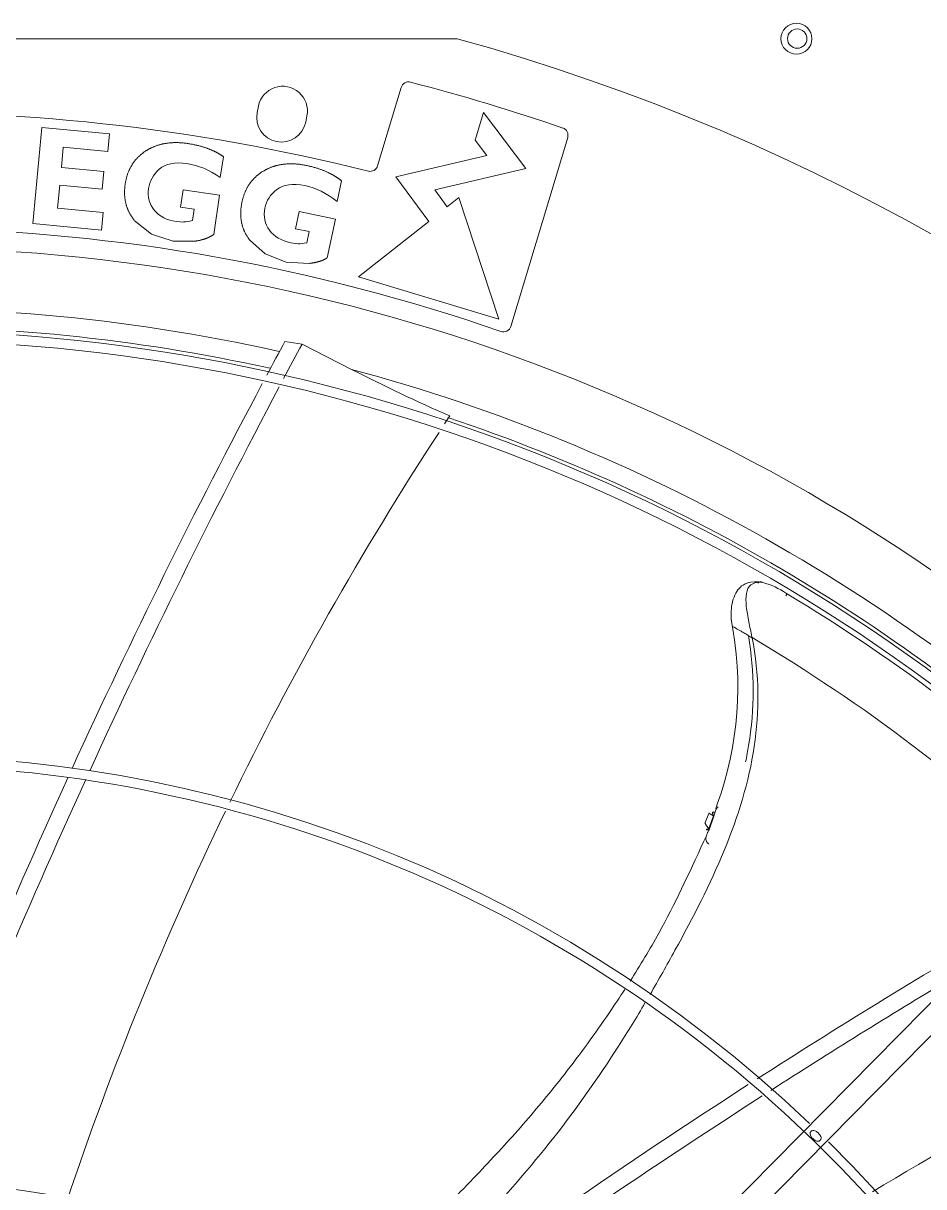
# Model space of a CAD drawing. Header units: millimetres. Extents: x 113490 to 142599, y -20467 to 115.
# Drawn here: x 132522.1 to 132755.1, y -11125.6 to -10824.5 of the extents above; entities that cross this region are included whole.
import ezdxf

# ---------------------------------------------------------------- set-up
doc = ezdxf.new("R2010")
doc.units = ezdxf.units.MM
doc.layers.add('DV3_0', color=7, linetype='Continuous')

msp = doc.modelspace()

# ---------------------------------------------------------------- linework, layer by layer
at = {"layer": 'DV3_0', "color": 7, "linetype": 'Continuous', "lineweight": 15}
for p, q in [((132340.06, -10828.49), (132634.41, -10828.49)), ((132619.91, -10841.1), (132613.8, -10861.39)), ((132582.96, -10845.94), (132582.63, -10847.61)), ((132641.18, -10847.62), (132639.04, -10854.72)), ((132652.16, -10862.06), (132641.18, -10847.62)), ((132595.19, -10850.1), (132595.52, -10848.44)), ((132526.93, -10851.46), (132524.55, -10876.35)), ((132544.43, -10853.13), (132526.93, -10851.46)), ((132543.99, -10857.69), (132544.43, -10853.13)), ((132531.96, -10861.83), (132532.46, -10856.59)), ((132532.46, -10856.59), (132543.99, -10857.69)), ((132639.04, -10854.72), (132642.06, -10858.68)), ((132648.29, -10902.95), (132663, -10854.07)), ((132573.08, -10864.43), (132573.88, -10859.03)), ((132642.06, -10858.68), (132618.56, -10864.22)), ((132542.97, -10862.88), (132531.96, -10861.83)), ((132628.63, -10867.6), (132652.16, -10862.06)), ((132542.54, -10867.42), (132542.97, -10862.88)), ((132603.34, -10870.63), (132604.48, -10865.29)), ((132618.56, -10864.22), (132627.03, -10875.77)), ((132530.95, -10872.37), (132531.53, -10866.37)), ((132531.53, -10866.37), (132542.54, -10867.42)), ((132563.45, -10867.59), (132562.77, -10872.12)), ((132572.9, -10869), (132563.45, -10867.59)), ((132631.84, -10871.98), (132628.63, -10867.6)), ((132571.39, -10879.12), (132572.9, -10869)), ((132634.82, -10869.63), (132631.84, -10871.98)), ((132645.17, -10901.03), (132634.82, -10869.63)), ((132542.75, -10873.5), (132530.95, -10872.37)), ((132542.31, -10878.04), (132542.75, -10873.5)), ((132562.77, -10872.12), (132566.3, -10872.64)), ((132566.3, -10872.64), (132565.86, -10875.54)), ((132593.54, -10873.19), (132592.59, -10877.67)), ((132602.89, -10875.18), (132593.54, -10873.19)), ((132524.55, -10876.35), (132542.31, -10878.04)), ((132551.12, -10875.84), (132555.27, -10879.11)), ((132563.69, -10875.93), (132561.75, -10875.84)), ((132592.59, -10877.67), (132596.07, -10878.42)), ((132600.76, -10885.19), (132602.89, -10875.18)), ((132627.03, -10875.77), (132608.85, -10890.1)), ((132555.27, -10879.11), (132560.85, -10880.89)), ((132560.85, -10880.89), (132566.81, -10880.85)), ((132580.72, -10880.67), (132584.66, -10884.2)), ((132596.07, -10878.42), (132595.46, -10881.29)), ((132593.27, -10881.54), (132591.33, -10881.32)), ((132584.66, -10884.2), (132590.13, -10886.32)), ((132590.13, -10886.32), (132596.08, -10886.64)), ((132608.85, -10890.1), (132645.17, -10901.03)), ((132594.28, -10907.5), (132589.82, -10906.84)), ((132607.08, -10914.06), (132594.28, -10907.5)), ((132701.72, -11026.61), (132701.33, -11027.77)), ((132699.61, -11028.85), (132698.51, -11031.51)), ((132699.66, -11032.97), (132700.84, -11029.65)), ((132700.84, -11029.65), (132700.72, -11029.59)), ((132801.36, -11032.9), (132648.62, -11187.79)), ((132652.94, -11191.95), (132805.66, -11037.08)), ((132698.89, -11034.75), (132698.21, -11036.14))]:
    msp.add_line(p, q, dxfattribs=at)
at = {"layer": 'DV3_0', "color": 7, "linetype": 'Continuous', "lineweight": 20}
msp.add_line((132699.53, -11032.91), (132700.72, -11029.59), dxfattribs=at)
at = {"layer": 'DV3_0', "color": 7, "linetype": 'Continuous', "lineweight": 15}
for centre, radius in [((132722.2, -10828.5), 4), ((132722.4, -10828.48), 2.5)]:
    msp.add_circle(centre, radius, dxfattribs=at)
for centre, radius, start, end in [((132487.24, -11359.99), 551.5, 15.4775, 74.5225), ((132589.24, -10847.19), 6.4, 348.75, 168.75), ((132621.82, -10841.68), 2, 75.4439, 163.25), ((132487.24, -11359.99), 537.5, 71.0561, 75.4439), ((132487.24, -11359.99), 512.5, 75.9794, 107.1378), ((132588.91, -10848.85), 6.4, 168.75, 348.75), ((132661.08, -10853.49), 2, 343.25, 71.0561), ((132611.89, -10860.82), 2, 255.9794, 343.25), ((132487.24, -11359.99), 482.5, 70.825, 107.1317), ((132487.24, -11359.99), 477.5, 46.9802, 133.0198), ((132487.24, -11359.99), 456, 45.9967, 135.345), ((132487.24, -11359.99), 457, 77.5175, 104.2543), ((132646.37, -10902.37), 2, 250.825, 343.25), ((132487.24, -11359.99), 453.5, 45.9921, 90), ((134208.83, -11783.04), 1840.9, 151.57802, 151.88534), ((134286.01, -11818.41), 1921.39, 151.69991, 152.00241), ((132794.03, -10552.05), 407.44, 242.6881, 246.6449), ((134208.83, -11783.04), 1840.9, 151.96336, 155.42218), ((134286.01, -11818.41), 1921.39, 152.07515, 155.37903), ((133360.24, -11406.96), 872.25, 146.54442, 146.70969), ((132487.24, -11359.99), 457, 46.1533, 71.5308), ((133360.24, -11406.96), 872.25, 146.8819, 154.10499), ((132712.63, -10972.9), 3.79, 77.061, 126.3859), ((132712.93, -10970.05), 1.01, 56.9571, 135.7951), ((132713.52, -10968.99), 0.229, 257.3221, 265.2989), ((132708.39, -10988.18), 19.65, 55.265, 74.9071), ((132486.95, -11360.29), 452.62, 46.1596, 59.0713), ((132617.13, -10996.17), 89.89, 340.2075, 11.1643), ((132626.18, -10997.37), 84.81, 350.506, 9.7892), ((132582.86, -11008.49), 130.27, 11.0605, 11.1618), ((132612.08, -10995.56), 99.02, 348.2937, 350.8181), ((132487.24, -11359.99), 346, 46.4603, 135.3186), ((132487.24, -11359.99), 343.5, 46.1768, 90), ((134208.83, -11783.04), 1840.9, 155.5057, 159.04474), ((134286.01, -11818.41), 1921.39, 155.45411, 158.83061), ((133360.24, -11406.96), 872.25, 154.27465, 161.43083), ((132703.69, -11023.24), 10.53, 246.7388, 247.5077), ((133706.82, -12646.64), 1840.9, 120.41446, 122.71107), ((133752.63, -12718.12), 1921.39, 121.04565, 122.66649), ((133196.25, -11871.46), 872.22, 114.12782, 121.39321), ((133706.82, -12646.64), 1840.9, 122.79433, 126.30553), ((133752.63, -12718.12), 1921.39, 122.74609, 126.08801), ((132487.24, -11359.99), 343.5, 46.146, 46.1768), ((132487.24, -11359.99), 343.5, 45.622, 46.146), ((132487.24, -11359.99), 343.5, 315.6512, 45.622), ((132487.24, -11359.99), 346, 316.5062, 45.3204), ((132487.24, -11359.99), 236, 46.5586, 135.2674)]:
    msp.add_arc(centre, radius, start, end, dxfattribs=at)
at = {"layer": 'DV3_0', "color": 7, "linetype": 'Continuous', "lineweight": 20}
for centre, radius, start, end in [((132487.24, -11359.99), 461.75, 77.3584, 107.6844), ((132487.24, -11359.99), 461.75, 46.1456, 74.9574), ((132489.26, -11358.1), 435.17, 46.1979, 59.4106)]:
    msp.add_arc(centre, radius, start, end, dxfattribs=at)
at = {"layer": 'DV3_0', "color": 7, "linetype": 'Continuous', "lineweight": 15}
for centre, major_axis, ratio, start_param, end_param in [((132827.1, -10979.28), (272.04, -113.98), 0.160656, 3.064277, 3.184555), ((132783.25, -11123.27), (225.91, -261.05), 0.127024, 2.997196, 3.143033), ((132547.65, -11333.15), (15.09, 472.48), 0.183952, 6.16269, 6.26334), ((132797.03, -11141.64), (209.27, -274.17), 0.127082, 2.997129, 3.143033), ((132849.59, -11000.74), (264.29, -130.34), 0.160729, 3.064235, 3.184569), ((132549.19, -11336.91), (44.07, 470.66), 0.183952, 6.16269, 6.26334), ((132694.57, -10735.56), (138.09, 137.84), 0.194961, 3.124381, 3.285213), ((132578.62, -10865.12), (-16.61, -10.3), 0.198416, 0.346171, 0.581461), ((132732.52, -10749.46), (146.3, 129.11), 0.194957, 3.124381, 3.285209), ((132608.73, -10871.74), (-17.11, -9.2), 0.198856, 0.347295, 0.583383)]:
    msp.add_ellipse(centre, major_axis=major_axis, ratio=ratio, start_param=start_param, end_param=end_param, dxfattribs=at)
for points, degree, knots in [([(132564.74, -10855.63), (132561.31, -10855.11), (132558.44, -10855.68), (132555.91, -10856.19), (132553.83, -10857.53)], 2, [0, 0, 0, 0.5, 0.5, 1, 1, 1]), ([(132573.88, -10859.03), (132572.27, -10857.86), (132570.21, -10857.05), (132567.78, -10856.09), (132564.74, -10855.63)], 2, [0, 0, 0, 0.5, 0.5, 1, 1, 1]), ([(132553.83, -10857.53), (132551.62, -10858.96), (132550.29, -10861.05), (132548.9, -10863.24), (132548.47, -10866.17)], 2, [0, 0, 0, 0.5, 0.5, 1, 1, 1]), ([(132584.56, -10862.57), (132582.26, -10863.85), (132580.81, -10865.86), (132579.28, -10867.96), (132578.68, -10870.86)], 2, [0, 0, 0, 0.5, 0.5, 1, 1, 1]), ([(132595.56, -10861.34), (132592.17, -10860.61), (132589.27, -10861.01), (132586.72, -10861.35), (132584.56, -10862.57)], 2, [0, 0, 0, 0.5, 0.5, 1, 1, 1]), ([(132604.48, -10865.29), (132602.94, -10864.03), (132600.93, -10863.09), (132598.56, -10861.98), (132595.56, -10861.34)], 2, [0, 0, 0, 0.5, 0.5, 1, 1, 1]), ([(132548.47, -10866.17), (132548.05, -10869.05), (132548.75, -10871.51), (132549.42, -10873.87), (132551.12, -10875.84)], 2, [0, 0, 0, 0.5, 0.5, 1, 1, 1]), ([(132578.68, -10870.86), (132578.08, -10873.71), (132578.63, -10876.21), (132579.15, -10878.61), (132580.72, -10880.67)], 2, [0, 0, 0, 0.5, 0.5, 1, 1, 1]), ([(132566.81, -10880.85), (132568.43, -10880.58), (132569.66, -10880.09), (132570.67, -10879.68), (132571.39, -10879.12)], 2, [0, 0, 0, 0.5, 0.5, 1, 1, 1]), ([(132596.08, -10886.64), (132597.71, -10886.47), (132598.97, -10886.05), (132600, -10885.71), (132600.76, -10885.19)], 2, [0, 0, 0, 0.5, 0.5, 1, 1, 1]), ([(132709.58, -10969.33), (132709.12, -10969.49), (132708.22, -10969.84), (132706.98, -10971.07), (132705.98, -10972.93), (132705.35, -10975.28), (132705.21, -10977.98), (132705.46, -10979.65), (132705.62, -10980.62)], 3, [0, 0, 0, 0, 0.123231, 0.287955, 0.462255, 0.642912, 0.824473, 1, 1, 1, 1]), ([(132710.38, -10969.85), (132709.78, -10970.36), (132709.42, -10971.13), (132709.07, -10973.04), (132709.09, -10974.19), (132709.36, -10976.68), (132709.6, -10978.02), (132710.13, -10980.69), (132710.42, -10982.03), (132710.67, -10983.27)], 3, [0, 0, 0, 0, 0.25, 0.25, 0.5, 0.5, 0.75, 0.75, 1, 1, 1, 1]), ([(132705.6, -10980.54), (132705.61, -10980.54), (132705.69, -10980.58), (132705.92, -10980.72), (132706.36, -10980.97), (132706.84, -10981.24), (132707.49, -10981.61), (132708.29, -10982.08), (132709.32, -10982.68), (132710.21, -10983.2), (132710.71, -10983.5)], 3, [0.4374994, 0.4374994, 0.4374994, 0.4374994, 0.4998211, 0.6248763, 0.6874038, 0.7499314, 0.812459, 0.8749866, 0.9375141, 0.9999951, 0.9999951, 0.9999951, 0.9999951]), ([(132684.32, -11075.81), (132686.52, -11072.04), (132688.66, -11068.24), (132695.4, -11055.96), (132699.86, -11047.36), (132707.11, -11029.8), (132709.9, -11020.83), (132712.64, -11002.5), (132712.62, -10993.13), (132710.71, -10983.5)], 3, [0.5681808, 0.5681808, 0.5681808, 0.5681808, 0.625, 0.625, 0.75, 0.75, 0.875, 0.875, 1, 1, 1, 1]), ([(132700.84, -11029.65), (132700.86, -11029.58), (132700.92, -11029.41), (132701.02, -11029.04), (132701.15, -11028.58), (132701.39, -11027.97), (132701.65, -11027.53), (132701.89, -11027.32), (132701.94, -11027.28)], 3, [0, 0, 0, 0, 0.0429002, 0.1091943, 0.2347989, 0.3498566, 0.5249439, 0.5623532, 0.5623532, 0.5623532, 0.5623532]), ([(132699.53, -11032.91), (132699.49, -11032.86), (132699.4, -11032.76), (132699.28, -11032.61), (132699.16, -11032.47), (132699.05, -11032.33), (132698.95, -11032.19), (132698.86, -11032.06), (132698.78, -11031.94), (132698.71, -11031.82), (132698.66, -11031.71), (132698.62, -11031.6), (132698.59, -11031.51), (132698.58, -11031.42), (132698.58, -11031.34), (132698.61, -11031.27), (132698.63, -11031.23), (132698.65, -11031.22)], 3, [0, 0, 0, 0, 0.0311661, 0.0627807, 0.0948218, 0.1272711, 0.1601151, 0.1933452, 0.2269583, 0.2609572, 0.2953511, 0.3301562, 0.3653956, 0.4011001, 0.4373078, 0.4740646, 0.5114239, 0.5114239, 0.5114239, 0.5114239]), ([(132700.72, -11029.59), (132700.67, -11029.56), (132700.57, -11029.5), (132700.44, -11029.43), (132700.31, -11029.35), (132700.2, -11029.29), (132700.09, -11029.23), (132699.99, -11029.18), (132699.91, -11029.13), (132699.83, -11029.09), (132699.76, -11029.06), (132699.7, -11029.04), (132699.65, -11029.02), (132699.62, -11029), (132699.59, -11028.99), (132699.57, -11028.99), (132699.56, -11029), (132699.56, -11029), (132699.56, -11029)], 3, [0, 0, 0, 0, 0.0311137, 0.0619047, 0.0923728, 0.1225191, 0.1523454, 0.1818546, 0.2110506, 0.2399387, 0.268525, 0.2968177, 0.3248276, 0.3525658, 0.3800436, 0.4072714, 0.4342595, 0.4395457, 0.4395457, 0.4395457, 0.4395457]), ([(132700.72, -11029.59), (132700.72, -11029.57), (132700.72, -11029.53), (132700.7, -11029.48), (132700.68, -11029.41), (132700.65, -11029.33), (132700.6, -11029.23), (132700.54, -11029.07), (132700.5, -11028.91), (132700.51, -11028.72), (132700.63, -11028.58), (132700.82, -11028.66), (132700.91, -11028.7)], 3, [0, 0, 0, 0, 0.012084, 0.035764, 0.071851, 0.12021, 0.179925, 0.272988, 0.439319, 0.559714, 0.789237, 1, 1, 1, 1]), ([(132699.56, -11036.92), (132699.51, -11036.89), (132699.43, -11036.83), (132699.32, -11036.73), (132699.23, -11036.64), (132699.14, -11036.55), (132699.07, -11036.45), (132698.96, -11036.3), (132698.85, -11036.07), (132698.77, -11035.72), (132698.78, -11035.29), (132698.88, -11034.75), (132699.05, -11034.28), (132699.22, -11033.91), (132699.35, -11033.65), (132699.46, -11033.44), (132699.53, -11033.28), (132699.57, -11033.2), (132699.6, -11033.12), (132699.64, -11033.04), (132699.66, -11032.99), (132699.66, -11032.97)], 3, [0, 0, 0, 0, 0.034241, 0.066465, 0.096696, 0.125001, 0.151472, 0.176226, 0.25207, 0.325623, 0.425466, 0.55097, 0.706068, 0.768852, 0.834053, 0.905379, 0.925458, 0.944909, 0.964128, 0.982722, 1, 1, 1, 1]), ([(132699.19, -11033.27), (132699.13, -11033.26), (132699.02, -11033.23), (132698.89, -11033.15), (132698.88, -11033.08), (132698.99, -11033.04), (132699.14, -11033.03), (132699.31, -11033.03), (132699.43, -11033.02), (132699.51, -11032.98), (132699.53, -11032.93), (132699.53, -11032.91)], 3, [0, 0, 0, 0, 0.128959, 0.223426, 0.47224, 0.607766, 0.749503, 0.893225, 0.958473, 0.988067, 1, 1, 1, 1]), ([(132698.21, -11036.14), (132694.18, -11044.97), (132688.85, -11056.5), (132681.78, -11068.25), (132679.15, -11072.38)], 3, [0, 0, 0, 0, 0.1495548, 0.2319685, 0.2319685, 0.2319685, 0.2319685]), ([(132677.76, -11074.53), (132676.46, -11076.53), (132671.43, -11084.07), (132662.92, -11095.81), (132651.56, -11109.52), (132639.77, -11122.31), (132627.13, -11135.2), (132615.64, -11146.73), (132608.42, -11154.1), (132605.7, -11156.94)], 3, [0.2462901, 0.2462901, 0.2462901, 0.2462901, 0.286371, 0.3982657, 0.4930433, 0.5876827, 0.6932241, 0.798583, 0.8652718, 0.8652718, 0.8652718, 0.8652718]), ([(132614.82, -11162.1), (132616.38, -11160.46), (132617.94, -11158.82), (132626.48, -11149.86), (132633.42, -11142.62), (132646.86, -11127.94), (132653.35, -11120.53), (132665.41, -11105.22), (132670.95, -11097.32), (132678.51, -11085.5), (132680.82, -11081.73), (132683.07, -11077.93)], 3, [0.0971663, 0.0971663, 0.0971663, 0.0971663, 0.125, 0.125, 0.25, 0.25, 0.375, 0.375, 0.5, 0.5, 0.557529, 0.557529, 0.557529, 0.557529]), ([(132728.34, -11113.57), (132728.3, -11113.61), (132728.21, -11113.7), (132727.97, -11113.81), (132727.57, -11113.85), (132727.14, -11113.67), (132726.75, -11113.4), (132726.44, -11113.13), (132726.16, -11112.83), (132725.89, -11112.45), (132725.7, -11112.03), (132725.73, -11111.64), (132725.84, -11111.4), (132725.92, -11111.31), (132725.96, -11111.27)], 3, [0, 0, 0, 0, 0.040443, 0.081793, 0.180216, 0.319289, 0.407802, 0.503208, 0.598506, 0.68594, 0.822069, 0.918689, 0.959722, 1, 1, 1, 1]), ([(132725.96, -11111.27), (132726.01, -11111.23), (132726.1, -11111.14), (132726.34, -11111.03), (132726.74, -11110.99), (132727.17, -11111.17), (132727.56, -11111.43), (132727.87, -11111.71), (132728.15, -11112.01), (132728.42, -11112.38), (132728.6, -11112.81), (132728.57, -11113.2), (132728.46, -11113.44), (132728.38, -11113.53), (132728.34, -11113.57)], 3, [0, 0, 0, 0, 0.040471, 0.081926, 0.180876, 0.319892, 0.408079, 0.503208, 0.597701, 0.68481, 0.821378, 0.918632, 0.959731, 1, 1, 1, 1])]:
    msp.add_open_spline(points, degree=degree, knots=knots, dxfattribs=at)
for points in [[(132556.04, -10872.92), (132554.73, -10871.35), (132554.23, -10869.48), (132554.53, -10867.29)], [(132585.81, -10878.06), (132584.6, -10876.42), (132584.22, -10874.52), (132584.65, -10872.35)], [(132712.53, -10969.08), (132710.71, -10969.04), (132709.72, -10969.13), (132709.58, -10969.33)]]:
    msp.add_open_spline(points, degree=3, dxfattribs=at)
at = {"layer": 'DV3_0', "color": 7, "linetype": 'Continuous', "lineweight": 20}
msp.add_open_spline([(132719.58, -10972.04), (132719.65, -10972.05), (132719.68, -10972.13), (132719.64, -10972.36), (132719.58, -10972.52), (132719.48, -10972.64)], degree=3, knots=[0, 0, 0, 0, 0.5, 0.5, 1, 1, 1, 1], dxfattribs=at)

doc.saveas('drawing.dxf')
